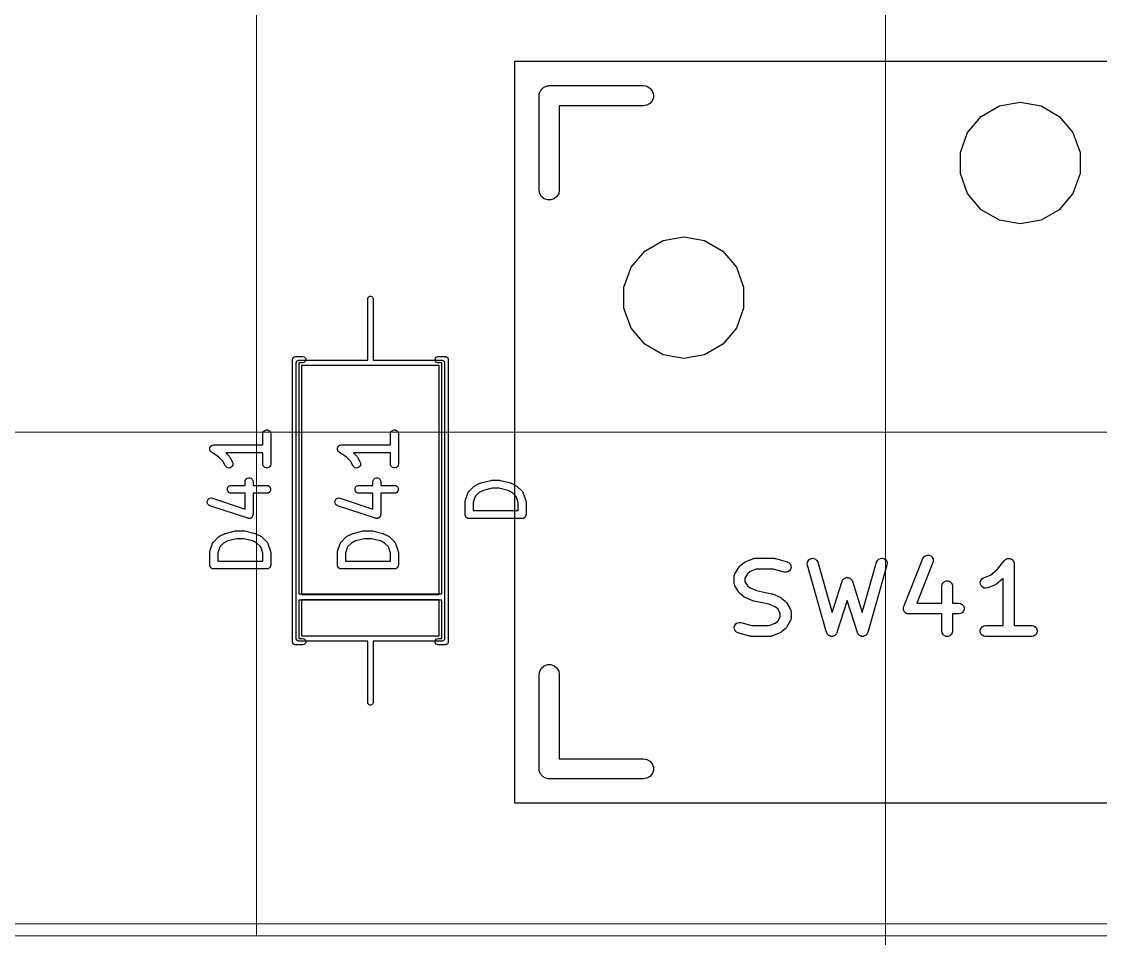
# Model space of a CAD drawing. Header units: millimetres. Extents: x 24 to 200, y 24 to 188.
# Drawn here: x 72.84 to 93.2, y 51.07 to 68.38 of the extents above; entities that cross this region are included whole.
import ezdxf

# ---------------------------------------------------------------- set-up
doc = ezdxf.new("R2010")
doc.units = ezdxf.units.MM
doc.layers.add('3_SwitchPlate', color=6, linetype='Continuous')
doc.layers.add('7_PCBサンプル', color=7, linetype='Continuous')
doc.layers.add('補助線', color=4, linetype='Continuous', lineweight=5, transparency=0.5)

# ---------------------------------------------------------------- blocks, each defined once
blk = doc.blocks.new('hhskb2-F.SilkS')
at = {"layer": '7_PCBサンプル'}
for p, q in [((69.6207, -119.542), (69.6291, -119.528)), ((69.6291, -119.528), (69.6418, -119.517)), ((69.6418, -119.517), (69.6525, -119.504)), ((69.6525, -119.504), (69.667, -119.496)), ((69.667, -119.496), (69.6797, -119.485)), ((69.6797, -119.485), (69.6954, -119.479)), ((69.6954, -119.479), (69.7098, -119.471)), ((69.7098, -119.471), (69.7263, -119.468)), ((69.7263, -119.468), (69.7419, -119.462)), ((69.7419, -119.462), (69.7586, -119.462)), ((69.7586, -119.462), (69.775, -119.459)), ((69.775, -119.459), (71.553, -119.459)), ((71.553, -119.459), (71.6182, -119.471)), ((71.6182, -119.471), (71.6755, -119.504)), ((71.6755, -119.504), (71.718, -119.555)), ((69.5845, -119.65), (69.5874, -119.634)), ((69.5845, -121.428), (69.5845, -119.65)), ((69.5874, -119.617), (69.5931, -119.601)), ((69.5874, -119.634), (69.5874, -119.617)), ((69.5931, -119.601), (69.596, -119.585)), ((69.596, -119.585), (69.6043, -119.57)), ((69.6043, -119.57), (69.61, -119.555)), ((69.61, -119.555), (69.6207, -119.542)), ((71.718, -119.555), (71.7406, -119.617)), ((71.7406, -119.683), (71.718, -119.745)), ((71.7406, -119.617), (71.7406, -119.683)), ((71.553, -119.84), (69.9655, -119.84)), ((69.9655, -119.84), (69.9655, -121.428)), ((71.6182, -119.829), (71.553, -119.84)), ((71.6755, -119.796), (71.6182, -119.829)), ((71.718, -119.745), (71.6755, -119.796)), ((77.9275, -120.041), (78.2726, -119.842)), ((78.2726, -119.842), (78.665, -119.773)), ((78.665, -119.773), (79.0574, -119.842)), ((79.0574, -119.842), (79.4025, -120.041)), ((77.6714, -120.346), (77.9275, -120.041)), ((79.4025, -120.041), (79.6586, -120.346)), ((77.5351, -120.721), (77.6714, -120.346)), ((79.6586, -120.346), (79.7949, -120.721)), ((77.5351, -121.119), (77.5351, -120.721)), ((79.7949, -120.721), (79.7949, -121.119)), ((77.6714, -121.494), (77.5351, -121.119)), ((79.7949, -121.119), (79.6586, -121.494)), ((69.596, -121.493), (69.5845, -121.428)), ((69.6291, -121.55), (69.596, -121.493)), ((69.6797, -121.593), (69.6291, -121.55)), ((69.9209, -121.55), (69.8702, -121.593)), ((69.954, -121.493), (69.9209, -121.55)), ((69.9655, -121.428), (69.954, -121.493)), ((77.9275, -121.799), (77.6714, -121.494)), ((79.6586, -121.494), (79.4025, -121.799)), ((69.7419, -121.616), (69.6797, -121.593)), ((69.8081, -121.616), (69.7419, -121.616)), ((69.8702, -121.593), (69.8081, -121.616)), ((78.2726, -121.998), (77.9275, -121.799)), ((79.4025, -121.799), (79.0574, -121.998)), ((78.665, -122.067), (78.2726, -121.998)), ((79.0574, -121.998), (78.665, -122.067)), ((71.5775, -122.581), (71.9226, -122.382)), ((71.9226, -122.382), (72.315, -122.313)), ((72.315, -122.313), (72.7074, -122.382)), ((72.7074, -122.382), (73.0525, -122.581)), ((71.3214, -122.886), (71.5775, -122.581)), ((73.0525, -122.581), (73.3086, -122.886)), ((71.1851, -123.261), (71.3214, -122.886)), ((73.3086, -122.886), (73.4449, -123.261)), ((71.1851, -123.659), (71.1851, -123.261)), ((73.4449, -123.261), (73.4449, -123.659)), ((71.3214, -124.034), (71.1851, -123.659)), ((73.4449, -123.659), (73.3086, -124.034)), ((71.5775, -124.339), (71.3214, -124.034)), ((73.3086, -124.034), (73.0525, -124.339)), ((71.9226, -124.538), (71.5775, -124.339)), ((73.0525, -124.339), (72.7074, -124.538)), ((64.9309, -124.62), (64.9327, -124.615)), ((64.9309, -124.625), (64.9309, -124.62)), ((64.9327, -124.615), (64.9336, -124.609)), ((64.9336, -124.609), (64.9362, -124.605)), ((64.9362, -124.605), (64.938, -124.6)), ((64.938, -124.6), (64.9414, -124.596)), ((64.9414, -124.596), (64.944, -124.591)), ((64.944, -124.591), (64.9481, -124.588)), ((64.9481, -124.588), (64.9514, -124.584)), ((64.9514, -124.584), (64.956, -124.581)), ((64.956, -124.581), (64.96, -124.578)), ((64.96, -124.578), (64.9649, -124.576)), ((64.9649, -124.576), (64.9695, -124.574)), ((64.9695, -124.574), (64.9747, -124.573)), ((64.9747, -124.573), (64.9796, -124.571)), ((64.9796, -124.571), (64.9848, -124.571)), ((64.9848, -124.571), (64.99, -124.57)), ((64.99, -124.57), (65.12, -124.57)), ((65.12, -124.57), (65.1405, -124.574)), ((65.1405, -124.574), (65.1586, -124.584)), ((65.1586, -124.584), (65.172, -124.6)), ((65.172, -124.6), (65.1791, -124.62)), ((65.1791, -124.62), (65.1791, -124.64)), ((67.6209, -124.62), (67.628, -124.6)), ((67.6209, -124.64), (67.6209, -124.62)), ((67.628, -124.6), (67.6414, -124.584)), ((67.6414, -124.584), (67.6595, -124.574)), ((67.6595, -124.574), (67.68, -124.57)), ((67.68, -124.57), (67.81, -124.57)), ((67.81, -124.57), (67.8152, -124.571)), ((67.8152, -124.571), (67.8204, -124.571)), ((67.8204, -124.571), (67.8253, -124.573)), ((67.8253, -124.573), (67.8305, -124.574)), ((67.8305, -124.574), (67.8351, -124.576)), ((67.8351, -124.576), (67.84, -124.578)), ((67.84, -124.578), (67.844, -124.581)), ((67.844, -124.581), (67.8486, -124.584)), ((67.8486, -124.584), (67.8519, -124.588)), ((67.8519, -124.588), (67.856, -124.591)), ((67.856, -124.591), (67.8586, -124.596)), ((67.8586, -124.596), (67.862, -124.6)), ((67.862, -124.6), (67.8638, -124.605)), ((67.8638, -124.605), (67.8664, -124.609)), ((67.8664, -124.609), (67.8673, -124.615)), ((67.8673, -124.615), (67.8691, -124.62)), ((67.8691, -124.62), (67.8691, -124.625)), ((72.315, -124.607), (71.9226, -124.538)), ((72.7074, -124.538), (72.315, -124.607)), ((64.93, -124.63), (64.9309, -124.625)), ((64.93, -129.95), (64.93, -124.63)), ((65.12, -124.69), (65.05, -124.69)), ((65.05, -124.69), (65.05, -129.05)), ((65.1405, -124.686), (65.12, -124.69)), ((65.1586, -124.676), (65.1405, -124.686)), ((65.172, -124.66), (65.1586, -124.676)), ((65.1791, -124.64), (65.172, -124.66)), ((67.628, -124.66), (67.6209, -124.64)), ((67.6414, -124.676), (67.628, -124.66)), ((67.6595, -124.686), (67.6414, -124.676)), ((67.68, -124.69), (67.6595, -124.686)), ((67.75, -124.69), (67.68, -124.69)), ((67.75, -129.05), (67.75, -124.69)), ((67.8691, -124.625), (67.87, -124.63)), ((67.87, -124.63), (67.87, -129.95)), ((64.3674, -126.028), (64.3719, -126.002)), ((64.3674, -126.239), (64.3674, -126.028)), ((64.3719, -126.002), (64.3849, -125.98)), ((64.3849, -125.98), (64.4049, -125.963)), ((64.4049, -125.963), (64.4294, -125.954)), ((64.4294, -125.954), (64.4554, -125.954)), ((64.4554, -125.954), (64.4799, -125.963)), ((64.4799, -125.963), (64.4998, -125.98)), ((64.4998, -125.98), (64.5129, -126.002)), ((64.5129, -126.002), (64.5174, -126.028)), ((64.5174, -126.028), (64.5174, -126.6)), ((63.3942, -126.256), (63.4019, -126.252)), ((63.4019, -126.252), (63.4091, -126.247)), ((63.4091, -126.247), (63.4131, -126.245)), ((63.4131, -126.245), (63.4167, -126.243)), ((63.4167, -126.243), (63.4255, -126.242)), ((63.4255, -126.242), (63.4341, -126.239)), ((63.4341, -126.239), (63.4383, -126.24)), ((63.4383, -126.24), (63.4424, -126.239)), ((63.4424, -126.239), (64.3674, -126.239)), ((63.3675, -126.309), (63.3685, -126.305)), ((63.3685, -126.318), (63.3675, -126.309)), ((63.3685, -126.301), (63.3716, -126.292)), ((63.3685, -126.305), (63.3685, -126.301)), ((63.3685, -126.327), (63.3685, -126.318)), ((63.3699, -126.331), (63.3685, -126.327)), ((63.3704, -126.335), (63.3699, -126.331)), ((63.3744, -126.343), (63.3704, -126.335)), ((63.3716, -126.292), (63.3737, -126.284)), ((63.3737, -126.284), (63.376, -126.28)), ((63.3774, -126.351), (63.3744, -126.343)), ((63.376, -126.28), (63.3774, -126.276)), ((63.3774, -126.276), (63.3832, -126.269)), ((63.3801, -126.354), (63.3774, -126.351)), ((63.3819, -126.358), (63.3801, -126.354)), ((63.3884, -126.364), (63.3819, -126.358)), ((63.3832, -126.269), (63.3881, -126.262)), ((63.3881, -126.262), (63.3915, -126.26)), ((63.3942, -126.371), (63.3884, -126.364)), ((63.3915, -126.26), (63.3942, -126.256)), ((63.3978, -126.373), (63.3942, -126.371)), ((63.4008, -126.376), (63.3978, -126.373)), ((63.5375, -126.467), (63.4008, -126.376)), ((64.3674, -126.389), (63.6711, -126.389)), ((63.6711, -126.389), (63.7335, -126.451)), ((63.7335, -126.451), (63.7404, -126.461)), ((64.3674, -126.6), (64.3674, -126.389)), ((63.6188, -126.549), (63.5375, -126.467)), ((63.661, -126.633), (63.6188, -126.549)), ((63.6765, -126.654), (63.661, -126.633)), ((63.6983, -126.668), (63.6765, -126.654)), ((63.7404, -126.461), (63.7476, -126.471)), ((63.7476, -126.471), (63.7952, -126.566)), ((63.7907, -126.641), (63.7728, -126.66)), ((63.801, -126.617), (63.7907, -126.641)), ((63.7952, -126.566), (63.8026, -126.591)), ((63.8026, -126.591), (63.801, -126.617)), ((64.3719, -126.625), (64.3674, -126.6)), ((64.3849, -126.648), (64.3719, -126.625)), ((64.4049, -126.664), (64.3849, -126.648)), ((64.4998, -126.648), (64.4799, -126.664)), ((64.5129, -126.625), (64.4998, -126.648)), ((64.5174, -126.6), (64.5129, -126.625)), ((63.7236, -126.674), (63.6983, -126.668)), ((63.7495, -126.671), (63.7236, -126.674)), ((63.7728, -126.66), (63.7495, -126.671)), ((64.0715, -126.868), (64.096, -126.859)), ((64.096, -126.859), (64.1221, -126.859)), ((64.1221, -126.859), (64.1465, -126.868)), ((64.4294, -126.673), (64.4049, -126.664)), ((64.4554, -126.673), (64.4294, -126.673)), ((64.4799, -126.664), (64.4554, -126.673)), ((63.7019, -127.063), (63.7108, -127.038)), ((63.7019, -127.089), (63.7019, -127.063)), ((63.7108, -127.038), (63.7275, -127.018)), ((63.7275, -127.018), (63.7501, -127.005)), ((63.7501, -127.005), (63.7757, -127.001)), ((63.7757, -127.001), (64.034, -127.001)), ((64.034, -126.933), (64.0386, -126.907)), ((64.034, -127.001), (64.034, -126.933)), ((64.0386, -126.907), (64.0516, -126.885)), ((64.0516, -126.885), (64.0715, -126.868)), ((64.1465, -126.868), (64.1665, -126.885)), ((64.1665, -126.885), (64.1795, -126.907)), ((64.1795, -126.907), (64.184, -126.933)), ((64.184, -126.933), (64.184, -127.001)), ((64.184, -127.001), (64.4424, -127.001)), ((64.4424, -127.001), (64.468, -127.005)), ((64.468, -127.005), (64.4906, -127.018)), ((64.4906, -127.018), (64.5073, -127.038)), ((64.5073, -127.038), (64.5162, -127.063)), ((64.5162, -127.063), (64.5162, -127.089)), ((63.3288, -127.278), (63.345, -127.258)), ((63.345, -127.258), (63.3672, -127.244)), ((63.3672, -127.244), (63.3927, -127.239)), ((63.3927, -127.239), (63.4185, -127.243)), ((63.4185, -127.243), (64.034, -127.448)), ((63.7108, -127.113), (63.7019, -127.089)), ((63.7275, -127.133), (63.7108, -127.113)), ((63.7501, -127.146), (63.7275, -127.133)), ((63.7757, -127.151), (63.7501, -127.146)), ((64.034, -127.151), (63.7757, -127.151)), ((64.034, -127.448), (64.034, -127.151)), ((64.4424, -127.151), (64.184, -127.151)), ((64.184, -127.151), (64.184, -127.552)), ((64.468, -127.146), (64.4424, -127.151)), ((64.4906, -127.133), (64.468, -127.146)), ((64.5073, -127.113), (64.4906, -127.133)), ((64.5162, -127.089), (64.5073, -127.113)), ((63.3206, -127.303), (63.3288, -127.278)), ((63.3213, -127.329), (63.3206, -127.303)), ((63.3309, -127.353), (63.3213, -127.329)), ((63.3481, -127.373), (63.3309, -127.353)), ((63.371, -127.385), (63.3481, -127.373)), ((64.0853, -127.623), (63.371, -127.385)), ((64.0908, -127.624), (64.0853, -127.623)), ((64.096, -127.626), (64.0908, -127.624)), ((64.1036, -127.626), (64.096, -127.626)), ((64.1111, -127.627), (64.1036, -127.626)), ((64.1165, -127.626), (64.1111, -127.627)), ((64.1221, -127.626), (64.1165, -127.626)), ((64.1292, -127.623), (64.1221, -127.626)), ((64.1366, -127.622), (64.1292, -127.623)), ((64.1413, -127.619), (64.1366, -127.622)), ((64.1465, -127.617), (64.1413, -127.619)), ((64.1524, -127.612), (64.1465, -127.617)), ((64.1588, -127.608), (64.1524, -127.612)), ((64.1623, -127.604), (64.1588, -127.608)), ((64.1665, -127.6), (64.1623, -127.604)), ((64.1703, -127.594), (64.1665, -127.6)), ((64.175, -127.588), (64.1703, -127.594)), ((64.1768, -127.582), (64.175, -127.588)), ((64.1795, -127.578), (64.1768, -127.582)), ((64.1808, -127.57), (64.1795, -127.578)), ((64.1832, -127.563), (64.1808, -127.57)), ((64.184, -127.552), (64.1831, -127.557)), ((64.1831, -127.557), (64.1832, -127.563)), ((63.6623, -127.908), (63.8528, -127.86)), ((63.8528, -127.86), (63.8619, -127.859)), ((63.8619, -127.859), (63.871, -127.858)), ((63.871, -127.858), (64.0138, -127.858)), ((64.0138, -127.858), (64.0228, -127.859)), ((64.0228, -127.859), (64.032, -127.86)), ((64.032, -127.86), (64.2225, -127.908)), ((63.422, -128.092), (63.4271, -128.084)), ((63.4271, -128.084), (63.4313, -128.077)), ((63.4313, -128.077), (63.4345, -128.074)), ((63.4345, -128.074), (63.437, -128.07)), ((63.437, -128.07), (63.5322, -127.975)), ((63.5322, -127.975), (63.542, -127.968)), ((63.542, -127.968), (63.5517, -127.961)), ((63.5517, -127.961), (63.6469, -127.913)), ((63.7067, -128.051), (63.6297, -128.09)), ((63.6469, -127.913), (63.6548, -127.911)), ((63.6548, -127.911), (63.6623, -127.908)), ((63.8802, -128.008), (63.7067, -128.051)), ((64.0046, -128.008), (63.8802, -128.008)), ((64.1781, -128.051), (64.0046, -128.008)), ((64.2551, -128.09), (64.1781, -128.051)), ((64.2225, -127.908), (64.23, -127.911)), ((64.23, -127.911), (64.2378, -127.913)), ((64.2378, -127.913), (64.3331, -127.961)), ((64.3331, -127.961), (64.3427, -127.968)), ((64.3427, -127.968), (64.3526, -127.975)), ((64.3526, -127.975), (64.4478, -128.07)), ((64.4478, -128.07), (64.4503, -128.074)), ((64.4503, -128.074), (64.4535, -128.077)), ((64.4535, -128.077), (64.4577, -128.084)), ((64.4577, -128.084), (64.4627, -128.092)), ((63.3674, -128.266), (63.3695, -128.254)), ((63.3674, -128.504), (63.3674, -128.266)), ((63.3695, -128.254), (63.3712, -128.242)), ((63.3712, -128.242), (63.4188, -128.1)), ((63.4188, -128.1), (63.4209, -128.096)), ((63.4209, -128.096), (63.422, -128.092)), ((63.5556, -128.164), (63.5174, -128.278)), ((63.5174, -128.278), (63.5174, -128.429)), ((63.6297, -128.09), (63.5556, -128.164)), ((64.3292, -128.164), (64.2551, -128.09)), ((64.3674, -128.278), (64.3292, -128.164)), ((64.3674, -128.429), (64.3674, -128.278)), ((64.4627, -128.092), (64.4639, -128.096)), ((64.4639, -128.096), (64.4659, -128.1)), ((64.4659, -128.1), (64.5135, -128.242)), ((64.5135, -128.242), (64.5153, -128.254)), ((64.5153, -128.254), (64.5174, -128.266)), ((64.5174, -128.266), (64.5174, -128.504)), ((63.5174, -128.429), (64.3674, -128.429)), ((73.3748, -128.522), (73.4474, -128.462)), ((73.4474, -128.462), (73.4606, -128.454)), ((73.4606, -128.454), (73.4734, -128.446)), ((73.4734, -128.446), (73.6185, -128.386)), ((73.6185, -128.386), (73.6208, -128.385)), ((73.6208, -128.385), (73.6228, -128.384)), ((73.6228, -128.384), (73.6379, -128.381)), ((73.6379, -128.381), (73.6529, -128.378)), ((73.6529, -128.378), (73.6553, -128.378)), ((73.6553, -128.378), (73.6576, -128.378)), ((73.6576, -128.378), (74.0204, -128.378)), ((74.0204, -128.378), (74.034, -128.38)), ((74.034, -128.38), (74.0476, -128.382)), ((74.0476, -128.382), (74.2653, -128.442)), ((74.2653, -128.442), (74.2972, -128.457)), ((74.2972, -128.457), (74.3219, -128.482)), ((74.3219, -128.482), (74.3365, -128.515)), ((74.6448, -128.472), (74.6534, -128.438)), ((74.6485, -128.507), (74.6448, -128.472)), ((74.6534, -128.438), (74.6731, -128.409)), ((74.6731, -128.409), (74.7017, -128.388)), ((74.7017, -128.388), (74.7356, -128.378)), ((74.7356, -128.378), (74.7708, -128.381)), ((74.7708, -128.381), (74.803, -128.395)), ((74.803, -128.395), (74.8284, -128.42)), ((74.8284, -128.42), (74.8438, -128.452)), ((74.8438, -128.452), (75.1145, -129.399)), ((75.6841, -129.399), (75.9547, -128.452)), ((75.9547, -128.452), (75.9702, -128.42)), ((75.9702, -128.42), (75.9955, -128.395)), ((75.9955, -128.395), (76.0278, -128.381)), ((76.0278, -128.381), (76.063, -128.378)), ((76.063, -128.378), (76.0969, -128.388)), ((76.0969, -128.388), (76.1254, -128.409)), ((76.1254, -128.409), (76.1452, -128.438)), ((76.1452, -128.438), (76.1538, -128.472)), ((76.1538, -128.472), (76.1501, -128.507)), ((76.4661, -129.288), (76.829, -128.381)), ((77.0176, -128.457), (76.7105, -129.225)), ((76.829, -128.381), (76.8475, -128.351)), ((76.8475, -128.351), (76.8753, -128.33)), ((76.8753, -128.33), (76.9088, -128.318)), ((76.9088, -128.318), (76.9441, -128.32)), ((76.9441, -128.32), (76.9768, -128.333)), ((76.9768, -128.333), (77.0031, -128.356)), ((77.0031, -128.356), (77.0198, -128.387)), ((77.0248, -128.422), (77.0176, -128.457)), ((77.0198, -128.387), (77.0248, -128.422)), ((78.2292, -128.589), (78.3679, -128.416)), ((78.3679, -128.416), (78.3689, -128.415)), ((78.3689, -128.415), (78.3695, -128.414)), ((78.3695, -128.414), (78.3821, -128.404)), ((78.3821, -128.404), (78.3944, -128.393)), ((78.3944, -128.393), (78.3956, -128.392)), ((78.3956, -128.392), (78.3965, -128.392)), ((78.3965, -128.392), (78.4119, -128.386)), ((78.4119, -128.386), (78.4273, -128.38)), ((78.4273, -128.38), (78.4285, -128.38)), ((78.4285, -128.38), (78.4296, -128.379)), ((78.4296, -128.379), (78.4461, -128.379)), ((78.4461, -128.379), (78.4626, -128.379)), ((78.4626, -128.379), (78.4637, -128.379)), ((78.4637, -128.379), (78.4649, -128.379)), ((78.4649, -128.379), (78.4804, -128.385)), ((78.4804, -128.385), (78.496, -128.39)), ((78.496, -128.39), (78.497, -128.391)), ((78.497, -128.391), (78.4981, -128.392)), ((78.4981, -128.392), (78.5107, -128.402)), ((78.5107, -128.402), (78.5236, -128.412)), ((78.5236, -128.412), (78.5242, -128.413)), ((78.5242, -128.413), (78.5251, -128.414)), ((78.5251, -128.414), (78.5333, -128.428)), ((78.5333, -128.428), (78.5419, -128.443)), ((78.5419, -128.443), (78.5422, -128.444)), ((78.5422, -128.444), (78.5428, -128.445)), ((78.5428, -128.445), (78.5456, -128.461)), ((78.5456, -128.461), (78.5489, -128.477)), ((78.5489, -128.477), (78.5487, -128.478)), ((78.5487, -128.478), (78.5489, -128.48)), ((78.5489, -128.48), (78.5489, -129.648)), ((63.3685, -128.511), (63.3674, -128.504)), ((63.3685, -128.517), (63.3685, -128.511)), ((63.3708, -128.523), (63.3685, -128.517)), ((63.3719, -128.53), (63.3708, -128.523)), ((63.3752, -128.536), (63.3719, -128.53)), ((63.3774, -128.542), (63.3752, -128.536)), ((63.3816, -128.547), (63.3774, -128.542)), ((63.3849, -128.552), (63.3816, -128.547)), ((63.39, -128.557), (63.3849, -128.552)), ((63.3942, -128.562), (63.39, -128.557)), ((63.3999, -128.565), (63.3942, -128.562)), ((63.4049, -128.569), (63.3999, -128.565)), ((63.411, -128.571), (63.4049, -128.569)), ((63.4167, -128.575), (63.411, -128.571)), ((63.4232, -128.576), (63.4167, -128.575)), ((63.4294, -128.578), (63.4232, -128.576)), ((63.4359, -128.578), (63.4294, -128.578)), ((63.4424, -128.579), (63.4359, -128.578)), ((64.4424, -128.579), (63.4424, -128.579)), ((64.4488, -128.578), (64.4424, -128.579)), ((64.4554, -128.578), (64.4488, -128.578)), ((64.4616, -128.576), (64.4554, -128.578)), ((64.468, -128.575), (64.4616, -128.576)), ((64.4737, -128.571), (64.468, -128.575)), ((64.4799, -128.569), (64.4737, -128.571)), ((64.4849, -128.565), (64.4799, -128.569)), ((64.4906, -128.562), (64.4849, -128.565)), ((64.4948, -128.557), (64.4906, -128.562)), ((64.4998, -128.552), (64.4948, -128.557)), ((64.5031, -128.547), (64.4998, -128.552)), ((64.5073, -128.542), (64.5031, -128.547)), ((64.5096, -128.536), (64.5073, -128.542)), ((64.5129, -128.53), (64.5096, -128.536)), ((64.514, -128.523), (64.5129, -128.53)), ((64.5162, -128.517), (64.514, -128.523)), ((64.5174, -128.504), (64.5162, -128.511)), ((64.5162, -128.511), (64.5162, -128.517)), ((73.2675, -128.702), (73.2704, -128.695)), ((73.2704, -128.695), (73.2718, -128.687)), ((73.2718, -128.687), (73.2767, -128.678)), ((73.2767, -128.678), (73.2802, -128.669)), ((73.2802, -128.669), (73.3527, -128.548)), ((73.3527, -128.548), (73.3638, -128.535)), ((73.3638, -128.535), (73.3748, -128.522)), ((73.5181, -128.668), (73.4689, -128.75)), ((73.5657, -128.628), (73.5181, -128.668)), ((73.6779, -128.581), (73.5657, -128.628)), ((74.0066, -128.581), (73.6779, -128.581)), ((74.2109, -128.638), (74.0066, -128.581)), ((74.2461, -128.641), (74.2109, -128.638)), ((74.2802, -128.632), (74.2461, -128.641)), ((74.3093, -128.612), (74.2802, -128.632)), ((74.3298, -128.584), (74.3093, -128.612)), ((74.3393, -128.55), (74.3298, -128.584)), ((74.3365, -128.515), (74.3393, -128.55)), ((75.0113, -129.777), (74.6485, -128.507)), ((76.1501, -128.507), (75.7873, -129.777)), ((77.9728, -128.749), (78.1038, -128.694)), ((78.1038, -128.694), (78.2292, -128.589)), ((73.2657, -128.721), (73.2674, -128.712)), ((73.2657, -128.842), (73.2657, -128.721)), ((73.2674, -128.852), (73.2657, -128.842)), ((73.2674, -128.712), (73.2675, -128.702)), ((73.2675, -128.862), (73.2674, -128.852)), ((73.2704, -128.869), (73.2675, -128.862)), ((73.2718, -128.877), (73.2704, -128.869)), ((73.2767, -128.886), (73.2718, -128.877)), ((73.2802, -128.895), (73.2767, -128.886)), ((73.3527, -129.016), (73.2802, -128.895)), ((73.4689, -128.75), (73.4689, -128.814)), ((73.4689, -128.814), (73.5181, -128.896)), ((73.5181, -128.896), (73.5657, -128.936)), ((75.1145, -129.399), (75.3025, -128.811)), ((75.3025, -128.811), (75.3044, -128.808)), ((75.3044, -128.808), (75.3053, -128.804)), ((75.3053, -128.804), (75.3126, -128.792)), ((75.3126, -128.792), (75.3189, -128.78)), ((75.3189, -128.78), (75.3219, -128.777)), ((75.3219, -128.777), (75.3241, -128.774)), ((75.3241, -128.774), (75.3349, -128.766)), ((75.3349, -128.766), (75.3451, -128.756)), ((75.3451, -128.756), (75.3488, -128.755)), ((75.3488, -128.755), (75.352, -128.752)), ((75.352, -128.752), (75.365, -128.748)), ((75.365, -128.748), (75.3777, -128.743)), ((75.3777, -128.743), (75.3818, -128.743)), ((75.3818, -128.743), (75.3856, -128.742)), ((75.3856, -128.742), (75.3993, -128.742)), ((75.3993, -128.742), (75.413, -128.742)), ((75.413, -128.742), (75.4168, -128.743)), ((75.4168, -128.743), (75.4209, -128.743)), ((75.4209, -128.743), (75.4335, -128.748)), ((75.4335, -128.748), (75.4466, -128.752)), ((75.4466, -128.752), (75.4498, -128.755)), ((75.4498, -128.755), (75.4535, -128.756)), ((75.4535, -128.756), (75.4637, -128.766)), ((75.4637, -128.766), (75.4745, -128.774)), ((75.4745, -128.774), (75.4766, -128.777)), ((75.4766, -128.777), (75.4796, -128.78)), ((75.4796, -128.78), (75.486, -128.792)), ((75.486, -128.792), (75.4933, -128.804)), ((75.4933, -128.804), (75.4942, -128.808)), ((75.4942, -128.808), (75.4961, -128.811)), ((75.4961, -128.811), (75.6841, -129.399)), ((77.1845, -128.903), (77.1907, -128.868)), ((77.1907, -128.868), (77.2083, -128.838)), ((77.2083, -128.838), (77.2353, -128.815)), ((77.2353, -128.815), (77.2685, -128.803)), ((77.2685, -128.803), (77.3038, -128.803)), ((77.3038, -128.803), (77.3369, -128.815)), ((77.3369, -128.815), (77.364, -128.838)), ((77.364, -128.838), (77.3816, -128.868)), ((77.3816, -128.868), (77.3877, -128.903)), ((77.9111, -128.829), (77.9216, -128.796)), ((77.9127, -128.865), (77.9111, -128.829)), ((77.9263, -128.897), (77.9127, -128.865)), ((77.9216, -128.796), (77.9431, -128.768)), ((77.9502, -128.923), (77.9263, -128.897)), ((77.9431, -128.768), (77.9728, -128.749)), ((78.1961, -128.876), (78.0509, -128.936)), ((78.2089, -128.868), (78.1961, -128.876)), ((78.222, -128.86), (78.2089, -128.868)), ((78.3457, -128.757), (78.222, -128.86)), ((78.3457, -129.648), (78.3457, -128.757)), ((65.05, -129.05), (67.75, -129.05)), ((73.3639, -129.028), (73.3527, -129.016)), ((73.3748, -129.041), (73.3639, -129.028)), ((73.4474, -129.102), (73.3748, -129.041)), ((73.4606, -129.109), (73.4474, -129.102)), ((73.5657, -128.936), (73.6877, -128.987)), ((73.6877, -128.987), (73.9686, -129.045)), ((73.9686, -129.045), (73.9775, -129.049)), ((73.9775, -129.049), (73.9869, -129.051)), ((73.9869, -129.051), (74.1321, -129.111)), ((77.1845, -129.225), (77.1845, -128.903)), ((77.3877, -128.903), (77.3877, -129.225)), ((77.9815, -128.939), (77.9502, -128.923)), ((78.0165, -128.944), (77.9815, -128.939)), ((78.0509, -128.936), (78.0165, -128.944)), ((67.75, -129.17), (65.05, -129.17)), ((65.05, -129.17), (65.05, -129.89)), ((67.75, -129.89), (67.75, -129.17)), ((73.4734, -129.118), (73.4606, -129.109)), ((73.6185, -129.178), (73.4734, -129.118)), ((73.6279, -129.18), (73.6185, -129.178)), ((73.6368, -129.184), (73.6279, -129.18)), ((73.9177, -129.242), (73.6368, -129.184)), ((74.0398, -129.293), (73.9177, -129.242)), ((74.0873, -129.333), (74.0398, -129.293)), ((74.1321, -129.111), (74.1449, -129.12)), ((74.1449, -129.12), (74.158, -129.127)), ((74.158, -129.127), (74.2306, -129.188)), ((74.2306, -129.188), (74.2416, -129.201)), ((74.2416, -129.201), (74.2527, -129.213)), ((74.2527, -129.213), (74.3253, -129.334)), ((75.3993, -129.176), (75.2058, -129.78)), ((75.5928, -129.78), (75.3993, -129.176)), ((76.4604, -129.309), (76.464, -129.299)), ((76.464, -129.299), (76.4661, -129.288)), ((76.7105, -129.225), (77.1845, -129.225)), ((77.3877, -129.225), (77.5039, -129.225)), ((77.5039, -129.225), (77.5386, -129.231)), ((77.5386, -129.231), (77.5692, -129.248)), ((77.5692, -129.248), (77.5918, -129.275)), ((77.5918, -129.275), (77.6039, -129.309)), ((74.1365, -129.415), (74.0873, -129.333)), ((74.0873, -129.562), (74.1365, -129.479)), ((74.1365, -129.479), (74.1365, -129.415)), ((74.3253, -129.334), (74.3287, -129.343)), ((74.3287, -129.343), (74.3336, -129.352)), ((74.3336, -129.352), (74.335, -129.36)), ((74.335, -129.36), (74.3379, -129.367)), ((74.3379, -129.367), (74.3381, -129.377)), ((74.3381, -129.377), (74.3397, -129.387)), ((74.3397, -129.508), (74.3381, -129.517)), ((74.3397, -129.387), (74.3397, -129.508)), ((76.4589, -129.323), (76.4604, -129.316)), ((76.4604, -129.333), (76.4589, -129.323)), ((76.4604, -129.316), (76.4604, -129.309)), ((76.4604, -129.344), (76.4604, -129.333)), ((76.4629, -129.351), (76.4604, -129.344)), ((76.4639, -129.358), (76.4629, -129.351)), ((76.4689, -129.367), (76.4639, -129.358)), ((76.4724, -129.377), (76.4689, -129.367)), ((76.4771, -129.383), (76.4724, -129.377)), ((76.4806, -129.389), (76.4771, -129.383)), ((76.4884, -129.396), (76.4806, -129.389)), ((76.4951, -129.404), (76.4884, -129.396)), ((76.5014, -129.408), (76.4951, -129.404)), ((76.5069, -129.413), (76.5014, -129.408)), ((76.5166, -129.416), (76.5069, -129.413)), ((76.5257, -129.422), (76.5166, -129.416)), ((76.5329, -129.423), (76.5257, -129.422)), ((76.5396, -129.426), (76.5329, -129.423)), ((76.5501, -129.426), (76.5396, -129.426)), ((76.5604, -129.428), (76.5501, -129.426)), ((77.1845, -129.428), (76.5604, -129.428)), ((77.1845, -129.75), (77.1845, -129.428)), ((77.5039, -129.428), (77.3877, -129.428)), ((77.3877, -129.428), (77.3877, -129.75)), ((77.5386, -129.422), (77.5039, -129.428)), ((77.5692, -129.404), (77.5386, -129.422)), ((77.5918, -129.377), (77.5692, -129.404)), ((77.6039, -129.344), (77.5918, -129.377)), ((77.6039, -129.309), (77.6039, -129.344)), ((73.2662, -129.679), (73.2756, -129.645)), ((73.2689, -129.714), (73.2662, -129.679)), ((73.2835, -129.747), (73.2689, -129.714)), ((73.2756, -129.645), (73.2961, -129.617)), ((73.2961, -129.617), (73.3252, -129.597)), ((73.3252, -129.597), (73.3594, -129.588)), ((73.3594, -129.588), (73.3945, -129.591)), ((73.3945, -129.591), (73.5988, -129.648)), ((73.5988, -129.648), (73.9275, -129.648)), ((73.9275, -129.648), (74.0398, -129.601)), ((74.0398, -129.601), (74.0873, -129.562)), ((74.2306, -129.707), (74.158, -129.767)), ((74.2416, -129.694), (74.2306, -129.707)), ((74.2527, -129.681), (74.2416, -129.694)), ((74.3253, -129.56), (74.2527, -129.681)), ((74.3287, -129.551), (74.3253, -129.56)), ((74.3336, -129.542), (74.3287, -129.551)), ((74.335, -129.534), (74.3336, -129.542)), ((74.3379, -129.527), (74.335, -129.534)), ((74.3381, -129.517), (74.3379, -129.527)), ((77.9118, -129.732), (77.9239, -129.699)), ((77.9239, -129.699), (77.9466, -129.672)), ((77.9466, -129.672), (77.9771, -129.654)), ((77.9771, -129.654), (78.0119, -129.648)), ((78.0119, -129.648), (78.3457, -129.648)), ((78.5489, -129.648), (78.8827, -129.648)), ((78.8827, -129.648), (78.9175, -129.654)), ((78.9175, -129.654), (78.948, -129.672)), ((78.948, -129.672), (78.9707, -129.699)), ((78.9707, -129.699), (78.9828, -129.732)), ((65.05, -129.89), (65.12, -129.89)), ((65.12, -129.89), (65.1405, -129.894)), ((65.1405, -129.894), (65.1586, -129.904)), ((65.1586, -129.904), (65.172, -129.92)), ((67.628, -129.92), (67.6414, -129.904)), ((67.6414, -129.904), (67.6595, -129.894)), ((67.6595, -129.894), (67.68, -129.89)), ((67.68, -129.89), (67.75, -129.89)), ((73.3083, -129.772), (73.2835, -129.747)), ((73.3401, -129.787), (73.3083, -129.772)), ((73.5578, -129.847), (73.3401, -129.787)), ((73.5715, -129.849), (73.5578, -129.847)), ((73.585, -129.851), (73.5715, -129.849)), ((73.9479, -129.851), (73.585, -129.851)), ((73.9502, -129.851), (73.9479, -129.851)), ((73.9525, -129.851), (73.9502, -129.851)), ((73.9675, -129.848), (73.9525, -129.851)), ((73.9826, -129.845), (73.9675, -129.848)), ((73.9846, -129.844), (73.9826, -129.845)), ((73.9869, -129.843), (73.9846, -129.844)), ((74.1321, -129.783), (73.9869, -129.843)), ((74.1449, -129.775), (74.1321, -129.783)), ((74.158, -129.767), (74.1449, -129.775)), ((75.0138, -129.783), (75.0113, -129.777)), ((75.015, -129.788), (75.0138, -129.783)), ((75.0214, -129.798), (75.015, -129.788)), ((75.0267, -129.809), (75.0214, -129.798)), ((75.0308, -129.813), (75.0267, -129.809)), ((75.0338, -129.818), (75.0308, -129.813)), ((75.0434, -129.825), (75.0338, -129.818)), ((75.0521, -129.834), (75.0434, -129.825)), ((75.0572, -129.836), (75.0521, -129.834)), ((75.0617, -129.839), (75.0572, -129.836)), ((75.0733, -129.843), (75.0617, -129.839)), ((75.0843, -129.848), (75.0733, -129.843)), ((75.0899, -129.848), (75.0843, -129.848)), ((75.0953, -129.85), (75.0899, -129.848)), ((75.1074, -129.85), (75.0953, -129.85)), ((75.1195, -129.851), (75.1074, -129.85)), ((75.1249, -129.849), (75.1195, -129.851)), ((75.1306, -129.849), (75.1249, -129.849)), ((75.1418, -129.844), (75.1306, -129.849)), ((75.1535, -129.841), (75.1418, -129.844)), ((75.158, -129.838), (75.1535, -129.841)), ((75.1632, -129.835), (75.158, -129.838)), ((75.1722, -129.827), (75.1632, -129.835)), ((75.182, -129.82), (75.1722, -129.827)), ((75.1852, -129.816), (75.182, -129.82)), ((75.1893, -129.812), (75.1852, -129.816)), ((75.195, -129.801), (75.1893, -129.812)), ((75.2018, -129.791), (75.195, -129.801)), ((75.2031, -129.785), (75.2018, -129.791)), ((75.2058, -129.78), (75.2031, -129.785)), ((75.5954, -129.785), (75.5928, -129.78)), ((75.5968, -129.791), (75.5954, -129.785)), ((75.6036, -129.801), (75.5968, -129.791)), ((75.6092, -129.812), (75.6036, -129.801)), ((75.6134, -129.816), (75.6092, -129.812)), ((75.6166, -129.82), (75.6134, -129.816)), ((75.6264, -129.827), (75.6166, -129.82)), ((75.6353, -129.835), (75.6264, -129.827)), ((75.6406, -129.838), (75.6353, -129.835)), ((75.6451, -129.841), (75.6406, -129.838)), ((75.6568, -129.844), (75.6451, -129.841)), ((75.668, -129.849), (75.6568, -129.844)), ((75.6736, -129.849), (75.668, -129.849)), ((75.679, -129.851), (75.6736, -129.849)), ((75.6911, -129.85), (75.679, -129.851)), ((75.7033, -129.85), (75.6911, -129.85)), ((75.7086, -129.848), (75.7033, -129.85)), ((75.7142, -129.848), (75.7086, -129.848)), ((75.7253, -129.843), (75.7142, -129.848)), ((75.7369, -129.839), (75.7253, -129.843)), ((75.7413, -129.836), (75.7369, -129.839)), ((75.7465, -129.834), (75.7413, -129.836)), ((75.7552, -129.825), (75.7465, -129.834)), ((75.7648, -129.818), (75.7552, -129.825)), ((75.7678, -129.813), (75.7648, -129.818)), ((75.7718, -129.809), (75.7678, -129.813)), ((75.7771, -129.798), (75.7718, -129.809)), ((75.7836, -129.788), (75.7771, -129.798)), ((75.7848, -129.783), (75.7836, -129.788)), ((75.7873, -129.777), (75.7848, -129.783)), ((77.1907, -129.784), (77.1845, -129.75)), ((77.2083, -129.815), (77.1907, -129.784)), ((77.2353, -129.838), (77.2083, -129.815)), ((77.2685, -129.85), (77.2353, -129.838)), ((77.3038, -129.85), (77.2685, -129.85)), ((77.3369, -129.838), (77.3038, -129.85)), ((77.364, -129.815), (77.3369, -129.838)), ((77.3816, -129.784), (77.364, -129.815)), ((77.3877, -129.75), (77.3816, -129.784)), ((77.9118, -129.767), (77.9118, -129.732)), ((77.9239, -129.8), (77.9118, -129.767)), ((77.9466, -129.827), (77.9239, -129.8)), ((77.9771, -129.845), (77.9466, -129.827)), ((78.0119, -129.851), (77.9771, -129.845)), ((78.8827, -129.851), (78.0119, -129.851)), ((78.9175, -129.845), (78.8827, -129.851)), ((78.948, -129.827), (78.9175, -129.845)), ((78.9707, -129.8), (78.948, -129.827)), ((78.9828, -129.767), (78.9707, -129.8)), ((78.9828, -129.732), (78.9828, -129.767)), ((64.9309, -129.955), (64.93, -129.95)), ((64.9309, -129.96), (64.9309, -129.955)), ((64.9327, -129.965), (64.9309, -129.96)), ((64.9336, -129.971), (64.9327, -129.965)), ((64.9362, -129.975), (64.9336, -129.971)), ((64.938, -129.98), (64.9362, -129.975)), ((64.9414, -129.984), (64.938, -129.98)), ((64.944, -129.989), (64.9414, -129.984)), ((64.9481, -129.992), (64.944, -129.989)), ((64.9514, -129.996), (64.9481, -129.992)), ((64.956, -129.999), (64.9514, -129.996)), ((64.96, -130.002), (64.956, -129.999)), ((64.9649, -130.004), (64.96, -130.002)), ((64.9695, -130.006), (64.9649, -130.004)), ((64.9747, -130.007), (64.9695, -130.006)), ((64.9796, -130.009), (64.9747, -130.007)), ((64.9848, -130.009), (64.9796, -130.009)), ((64.99, -130.01), (64.9848, -130.009)), ((65.12, -130.01), (64.99, -130.01)), ((65.1405, -130.006), (65.12, -130.01)), ((65.1586, -129.996), (65.1405, -130.006)), ((65.172, -129.98), (65.1586, -129.996)), ((65.172, -129.92), (65.1791, -129.94)), ((65.1791, -129.96), (65.172, -129.98)), ((65.1791, -129.94), (65.1791, -129.96)), ((67.6209, -129.94), (67.628, -129.92)), ((67.6209, -129.96), (67.6209, -129.94)), ((67.628, -129.98), (67.6209, -129.96)), ((67.6414, -129.996), (67.628, -129.98)), ((67.6595, -130.006), (67.6414, -129.996)), ((67.68, -130.01), (67.6595, -130.006)), ((67.81, -130.01), (67.68, -130.01)), ((67.8152, -130.009), (67.81, -130.01)), ((67.8204, -130.009), (67.8152, -130.009)), ((67.8253, -130.007), (67.8204, -130.009)), ((67.8305, -130.006), (67.8253, -130.007)), ((67.8351, -130.004), (67.8305, -130.006)), ((67.84, -130.002), (67.8351, -130.004)), ((67.844, -129.999), (67.84, -130.002)), ((67.8486, -129.996), (67.844, -129.999)), ((67.8519, -129.992), (67.8486, -129.996)), ((67.856, -129.989), (67.8519, -129.992)), ((67.8586, -129.984), (67.856, -129.989)), ((67.862, -129.98), (67.8586, -129.984)), ((67.8638, -129.975), (67.862, -129.98)), ((67.8664, -129.971), (67.8638, -129.975)), ((67.8673, -129.965), (67.8664, -129.971)), ((67.8691, -129.96), (67.8673, -129.965)), ((67.87, -129.95), (67.8691, -129.955)), ((67.8691, -129.955), (67.8691, -129.96)), ((69.5845, -130.572), (69.596, -130.507)), ((69.596, -130.507), (69.6291, -130.45)), ((69.6291, -130.45), (69.6797, -130.407)), ((69.6797, -130.407), (69.7419, -130.384)), ((69.7419, -130.384), (69.8081, -130.384)), ((69.8081, -130.384), (69.8702, -130.407)), ((69.8702, -130.407), (69.9209, -130.45)), ((69.9209, -130.45), (69.954, -130.507)), ((69.954, -130.507), (69.9655, -130.572)), ((69.5845, -132.35), (69.5845, -130.572)), ((69.9655, -130.572), (69.9655, -132.159)), ((69.5874, -132.366), (69.5845, -132.35)), ((69.9655, -132.159), (71.553, -132.159)), ((71.553, -132.159), (71.6182, -132.171)), ((71.6182, -132.171), (71.6755, -132.204)), ((71.6755, -132.204), (71.718, -132.255)), ((71.718, -132.255), (71.7406, -132.317)), ((71.7406, -132.317), (71.7406, -132.383)), ((69.5874, -132.383), (69.5874, -132.366)), ((69.5931, -132.399), (69.5874, -132.383)), ((69.596, -132.415), (69.5931, -132.399)), ((69.6043, -132.43), (69.596, -132.415)), ((69.61, -132.445), (69.6043, -132.43)), ((69.6207, -132.458), (69.61, -132.445)), ((69.6291, -132.472), (69.6207, -132.458)), ((69.6418, -132.483), (69.6291, -132.472)), ((69.6525, -132.496), (69.6418, -132.483)), ((69.667, -132.504), (69.6525, -132.496)), ((69.6797, -132.515), (69.667, -132.504)), ((69.6954, -132.521), (69.6797, -132.515)), ((69.7098, -132.529), (69.6954, -132.521)), ((69.7263, -132.532), (69.7098, -132.529)), ((69.7419, -132.538), (69.7263, -132.532)), ((69.7586, -132.538), (69.7419, -132.538)), ((69.775, -132.54), (69.7586, -132.538)), ((71.553, -132.54), (69.775, -132.54)), ((71.6182, -132.529), (71.553, -132.54)), ((71.6755, -132.496), (71.6182, -132.529)), ((71.718, -132.445), (71.6755, -132.496)), ((71.7406, -132.383), (71.718, -132.445))]:
    blk.add_line(p, q, dxfattribs=at)
blk = doc.blocks.new('hhskb2-F.Fab')
at = {"layer": '7_PCBサンプル'}
for p, q in [((66.35, -123.48), (66.353, -123.463)), ((66.35, -124.64), (66.35, -123.48)), ((66.353, -123.463), (66.3617, -123.448)), ((66.3617, -123.448), (66.375, -123.437)), ((66.375, -123.437), (66.3913, -123.431)), ((66.3913, -123.431), (66.4087, -123.431)), ((66.4087, -123.431), (66.425, -123.437)), ((66.425, -123.437), (66.4383, -123.448)), ((66.4383, -123.448), (66.447, -123.463)), ((66.447, -123.463), (66.45, -123.48)), ((66.45, -123.48), (66.45, -124.64)), ((65, -124.69), (65.0008, -124.686)), ((65, -129.89), (65, -124.69)), ((65.0008, -124.681), (65.0023, -124.677)), ((65.0008, -124.686), (65.0008, -124.681)), ((65.0023, -124.677), (65.003, -124.673)), ((65.003, -124.673), (65.0052, -124.669)), ((65.0052, -124.669), (65.0067, -124.665)), ((65.0067, -124.665), (65.0095, -124.662)), ((65.0095, -124.662), (65.0117, -124.658)), ((65.0117, -124.658), (65.015, -124.655)), ((65.015, -124.655), (65.0179, -124.652)), ((65.0179, -124.652), (65.0216, -124.65)), ((65.0216, -124.65), (65.025, -124.647)), ((65.025, -124.647), (65.0291, -124.645)), ((65.0291, -124.645), (65.0329, -124.643)), ((65.0329, -124.643), (65.0372, -124.642)), ((65.0372, -124.642), (65.0413, -124.641)), ((65.0413, -124.641), (65.0457, -124.641)), ((65.0457, -124.641), (65.05, -124.64)), ((65.05, -124.64), (66.35, -124.64)), ((65.1, -124.74), (65.1, -129.06)), ((67.7, -124.74), (65.1, -124.74)), ((66.45, -124.64), (67.75, -124.64)), ((67.7, -129.06), (67.7, -124.74)), ((67.75, -124.64), (67.7543, -124.641)), ((67.7543, -124.641), (67.7587, -124.641)), ((67.7587, -124.641), (67.7628, -124.642)), ((67.7628, -124.642), (67.7671, -124.643)), ((67.7671, -124.643), (67.7709, -124.645)), ((67.7709, -124.645), (67.775, -124.647)), ((67.775, -124.647), (67.7784, -124.65)), ((67.7784, -124.65), (67.7821, -124.652)), ((67.7821, -124.652), (67.785, -124.655)), ((67.785, -124.655), (67.7883, -124.658)), ((67.7883, -124.658), (67.7905, -124.662)), ((67.7905, -124.662), (67.7933, -124.665)), ((67.7933, -124.665), (67.7948, -124.669)), ((67.7948, -124.669), (67.797, -124.673)), ((67.797, -124.673), (67.7977, -124.677)), ((67.7977, -124.677), (67.7992, -124.681)), ((67.7992, -124.681), (67.7992, -124.686)), ((67.7992, -124.686), (67.8, -124.69)), ((67.8, -124.69), (67.8, -129.89)), ((66.7774, -126.028), (66.7819, -126.002)), ((66.7774, -126.239), (66.7774, -126.028)), ((66.7819, -126.002), (66.7949, -125.98)), ((66.7949, -125.98), (66.8149, -125.963)), ((66.8149, -125.963), (66.8394, -125.954)), ((66.8394, -125.954), (66.8654, -125.954)), ((66.8654, -125.954), (66.8899, -125.963)), ((66.8899, -125.963), (66.9098, -125.98)), ((66.9098, -125.98), (66.9229, -126.002)), ((66.9229, -126.002), (66.9274, -126.028)), ((66.9274, -126.028), (66.9274, -126.6)), ((65.8042, -126.256), (65.8119, -126.252)), ((65.8119, -126.252), (65.8191, -126.247)), ((65.8191, -126.247), (65.8231, -126.245)), ((65.8231, -126.245), (65.8267, -126.243)), ((65.8267, -126.243), (65.8355, -126.242)), ((65.8355, -126.242), (65.8441, -126.239)), ((65.8441, -126.239), (65.8483, -126.24)), ((65.8483, -126.24), (65.8524, -126.239)), ((65.8524, -126.239), (66.7774, -126.239)), ((65.7775, -126.309), (65.7785, -126.305)), ((65.7785, -126.318), (65.7775, -126.309)), ((65.7785, -126.301), (65.7816, -126.292)), ((65.7785, -126.305), (65.7785, -126.301)), ((65.7785, -126.327), (65.7785, -126.318)), ((65.7799, -126.331), (65.7785, -126.327)), ((65.7804, -126.335), (65.7799, -126.331)), ((65.7844, -126.343), (65.7804, -126.335)), ((65.7816, -126.292), (65.7837, -126.284)), ((65.7837, -126.284), (65.786, -126.28)), ((65.7874, -126.351), (65.7844, -126.343)), ((65.786, -126.28), (65.7874, -126.276)), ((65.7874, -126.276), (65.7932, -126.269)), ((65.7901, -126.354), (65.7874, -126.351)), ((65.7919, -126.358), (65.7901, -126.354)), ((65.7984, -126.364), (65.7919, -126.358)), ((65.7932, -126.269), (65.7981, -126.262)), ((65.7981, -126.262), (65.8015, -126.26)), ((65.8042, -126.371), (65.7984, -126.364)), ((65.8015, -126.26), (65.8042, -126.256)), ((65.8078, -126.373), (65.8042, -126.371)), ((65.8108, -126.376), (65.8078, -126.373)), ((65.9475, -126.467), (65.8108, -126.376)), ((66.7774, -126.389), (66.0811, -126.389)), ((66.0811, -126.389), (66.1435, -126.451)), ((66.1435, -126.451), (66.1504, -126.461)), ((66.7774, -126.6), (66.7774, -126.389)), ((66.0288, -126.549), (65.9475, -126.467)), ((66.071, -126.633), (66.0288, -126.549)), ((66.0865, -126.654), (66.071, -126.633)), ((66.1083, -126.668), (66.0865, -126.654)), ((66.1504, -126.461), (66.1576, -126.471)), ((66.1576, -126.471), (66.2052, -126.566)), ((66.2007, -126.641), (66.1828, -126.66)), ((66.211, -126.617), (66.2007, -126.641)), ((66.2052, -126.566), (66.2126, -126.591)), ((66.2126, -126.591), (66.211, -126.617)), ((66.7819, -126.625), (66.7774, -126.6)), ((66.7949, -126.648), (66.7819, -126.625)), ((66.8149, -126.664), (66.7949, -126.648)), ((66.9098, -126.648), (66.8899, -126.664)), ((66.9229, -126.625), (66.9098, -126.648)), ((66.9274, -126.6), (66.9229, -126.625)), ((66.1336, -126.674), (66.1083, -126.668)), ((66.1595, -126.671), (66.1336, -126.674)), ((66.1828, -126.66), (66.1595, -126.671)), ((66.4815, -126.868), (66.506, -126.859)), ((66.506, -126.859), (66.5321, -126.859)), ((66.5321, -126.859), (66.5565, -126.868)), ((66.8394, -126.673), (66.8149, -126.664)), ((66.8654, -126.673), (66.8394, -126.673)), ((66.8899, -126.664), (66.8654, -126.673)), ((66.1119, -127.063), (66.1208, -127.038)), ((66.1119, -127.089), (66.1119, -127.063)), ((66.1208, -127.038), (66.1375, -127.018)), ((66.1375, -127.018), (66.1601, -127.005)), ((66.1601, -127.005), (66.1857, -127.001)), ((66.1857, -127.001), (66.444, -127.001)), ((66.444, -126.933), (66.4486, -126.907)), ((66.444, -127.001), (66.444, -126.933)), ((66.4486, -126.907), (66.4616, -126.885)), ((66.4616, -126.885), (66.4815, -126.868)), ((66.5565, -126.868), (66.5765, -126.885)), ((66.5765, -126.885), (66.5895, -126.907)), ((66.5895, -126.907), (66.594, -126.933)), ((66.594, -126.933), (66.594, -127.001)), ((66.594, -127.001), (66.8524, -127.001)), ((66.8524, -127.001), (66.878, -127.005)), ((66.878, -127.005), (66.9006, -127.018)), ((66.9006, -127.018), (66.9173, -127.038)), ((66.9173, -127.038), (66.9262, -127.063)), ((66.9262, -127.063), (66.9262, -127.089)), ((68.257, -127.118), (68.3522, -127.023)), ((68.3522, -127.023), (68.362, -127.016)), ((68.362, -127.016), (68.3717, -127.009)), ((68.3717, -127.009), (68.4669, -126.961)), ((68.4669, -126.961), (68.4748, -126.959)), ((68.4748, -126.959), (68.4823, -126.955)), ((68.4823, -126.955), (68.6728, -126.908)), ((68.7002, -127.055), (68.5267, -127.099)), ((68.6728, -126.908), (68.6819, -126.907)), ((68.6819, -126.907), (68.691, -126.905)), ((68.691, -126.905), (68.8338, -126.905)), ((68.8246, -127.055), (68.7002, -127.055)), ((68.9981, -127.099), (68.8246, -127.055)), ((68.8338, -126.905), (68.8428, -126.907)), ((68.8428, -126.907), (68.852, -126.908)), ((68.852, -126.908), (69.0425, -126.955)), ((69.0425, -126.955), (69.05, -126.959)), ((69.05, -126.959), (69.0578, -126.961)), ((69.0578, -126.961), (69.1531, -127.009)), ((69.1531, -127.009), (69.1627, -127.016)), ((69.1627, -127.016), (69.1726, -127.023)), ((69.1726, -127.023), (69.2678, -127.118)), ((65.7388, -127.278), (65.755, -127.258)), ((65.755, -127.258), (65.7772, -127.244)), ((65.7772, -127.244), (65.8027, -127.239)), ((65.8027, -127.239), (65.8285, -127.243)), ((65.8285, -127.243), (66.444, -127.448)), ((66.1208, -127.113), (66.1119, -127.089)), ((66.1375, -127.133), (66.1208, -127.113)), ((66.1601, -127.146), (66.1375, -127.133)), ((66.1857, -127.151), (66.1601, -127.146)), ((66.444, -127.151), (66.1857, -127.151)), ((66.444, -127.448), (66.444, -127.151)), ((66.8524, -127.151), (66.594, -127.151)), ((66.594, -127.151), (66.594, -127.552)), ((66.878, -127.146), (66.8524, -127.151)), ((66.9006, -127.133), (66.878, -127.146)), ((66.9173, -127.113), (66.9006, -127.133)), ((66.9262, -127.089), (66.9173, -127.113)), ((68.1912, -127.29), (68.2388, -127.147)), ((68.2388, -127.147), (68.2409, -127.143)), ((68.2409, -127.143), (68.242, -127.139)), ((68.242, -127.139), (68.2471, -127.132)), ((68.2471, -127.132), (68.2513, -127.124)), ((68.2513, -127.124), (68.2545, -127.121)), ((68.2545, -127.121), (68.257, -127.118)), ((68.3756, -127.211), (68.3374, -127.326)), ((68.4497, -127.137), (68.3756, -127.211)), ((68.5267, -127.099), (68.4497, -127.137)), ((69.0751, -127.137), (68.9981, -127.099)), ((69.1492, -127.211), (69.0751, -127.137)), ((69.1874, -127.326), (69.1492, -127.211)), ((69.2678, -127.118), (69.2703, -127.121)), ((69.2703, -127.121), (69.2735, -127.124)), ((69.2735, -127.124), (69.2777, -127.132)), ((69.2777, -127.132), (69.2827, -127.139)), ((69.2827, -127.139), (69.2839, -127.143)), ((69.2839, -127.143), (69.2859, -127.147)), ((69.2859, -127.147), (69.3335, -127.29)), ((65.7306, -127.303), (65.7388, -127.278)), ((65.7313, -127.329), (65.7306, -127.303)), ((65.7409, -127.353), (65.7313, -127.329)), ((65.7581, -127.373), (65.7409, -127.353)), ((65.781, -127.385), (65.7581, -127.373)), ((66.4953, -127.623), (65.781, -127.385)), ((68.1874, -127.314), (68.1895, -127.302)), ((68.1874, -127.552), (68.1874, -127.314)), ((68.1895, -127.302), (68.1912, -127.29)), ((68.3374, -127.326), (68.3374, -127.477)), ((69.1874, -127.477), (69.1874, -127.326)), ((69.3335, -127.29), (69.3353, -127.302)), ((69.3353, -127.302), (69.3374, -127.314)), ((69.3374, -127.314), (69.3374, -127.552)), ((66.5008, -127.624), (66.4953, -127.623)), ((66.506, -127.626), (66.5008, -127.624)), ((66.5136, -127.626), (66.506, -127.626)), ((66.5211, -127.627), (66.5136, -127.626)), ((66.5265, -127.626), (66.5211, -127.627)), ((66.5321, -127.626), (66.5265, -127.626)), ((66.5392, -127.623), (66.5321, -127.626)), ((66.5466, -127.622), (66.5392, -127.623)), ((66.5513, -127.619), (66.5466, -127.622)), ((66.5565, -127.617), (66.5513, -127.619)), ((66.5624, -127.612), (66.5565, -127.617)), ((66.5688, -127.608), (66.5624, -127.612)), ((66.5723, -127.604), (66.5688, -127.608)), ((66.5765, -127.6), (66.5723, -127.604)), ((66.5803, -127.594), (66.5765, -127.6)), ((66.585, -127.588), (66.5803, -127.594)), ((66.5868, -127.582), (66.585, -127.588)), ((66.5895, -127.578), (66.5868, -127.582)), ((66.5908, -127.57), (66.5895, -127.578)), ((66.5932, -127.563), (66.5908, -127.57)), ((66.594, -127.552), (66.5931, -127.557)), ((66.5931, -127.557), (66.5932, -127.563)), ((68.1885, -127.558), (68.1874, -127.552)), ((68.1885, -127.565), (68.1885, -127.558)), ((68.1908, -127.571), (68.1885, -127.565)), ((68.1919, -127.578), (68.1908, -127.571)), ((68.1952, -127.583), (68.1919, -127.578)), ((68.1974, -127.589), (68.1952, -127.583)), ((68.2016, -127.594), (68.1974, -127.589)), ((68.2049, -127.6), (68.2016, -127.594)), ((68.21, -127.604), (68.2049, -127.6)), ((68.2142, -127.609), (68.21, -127.604)), ((68.2199, -127.613), (68.2142, -127.609)), ((68.2249, -127.617), (68.2199, -127.613)), ((68.231, -127.619), (68.2249, -127.617)), ((68.2367, -127.622), (68.231, -127.619)), ((68.2432, -127.624), (68.2367, -127.622)), ((68.2494, -127.626), (68.2432, -127.624)), ((68.2559, -127.626), (68.2494, -127.626)), ((68.2624, -127.627), (68.2559, -127.626)), ((69.2624, -127.627), (68.2624, -127.627)), ((68.3374, -127.477), (69.1874, -127.477)), ((69.2688, -127.626), (69.2624, -127.627)), ((69.2754, -127.626), (69.2688, -127.626)), ((69.2816, -127.624), (69.2754, -127.626)), ((69.288, -127.622), (69.2816, -127.624)), ((69.2937, -127.619), (69.288, -127.622)), ((69.2999, -127.617), (69.2937, -127.619)), ((69.3049, -127.613), (69.2999, -127.617)), ((69.3106, -127.609), (69.3049, -127.613)), ((69.3148, -127.604), (69.3106, -127.609)), ((69.3198, -127.6), (69.3148, -127.604)), ((69.3231, -127.594), (69.3198, -127.6)), ((69.3273, -127.589), (69.3231, -127.594)), ((69.3296, -127.583), (69.3273, -127.589)), ((69.3329, -127.578), (69.3296, -127.583)), ((69.334, -127.571), (69.3329, -127.578)), ((69.3362, -127.565), (69.334, -127.571)), ((69.3374, -127.552), (69.3362, -127.558)), ((69.3362, -127.558), (69.3362, -127.565)), ((66.0723, -127.908), (66.2628, -127.86)), ((66.2628, -127.86), (66.2719, -127.859)), ((66.2719, -127.859), (66.281, -127.858)), ((66.281, -127.858), (66.4238, -127.858)), ((66.4238, -127.858), (66.4328, -127.859)), ((66.4328, -127.859), (66.442, -127.86)), ((66.442, -127.86), (66.6325, -127.908)), ((65.832, -128.092), (65.8371, -128.084)), ((65.8371, -128.084), (65.8413, -128.077)), ((65.8413, -128.077), (65.8445, -128.074)), ((65.8445, -128.074), (65.847, -128.07)), ((65.847, -128.07), (65.9422, -127.975)), ((65.9422, -127.975), (65.952, -127.968)), ((65.952, -127.968), (65.9617, -127.961)), ((65.9617, -127.961), (66.0569, -127.913)), ((66.1167, -128.051), (66.0397, -128.09)), ((66.0569, -127.913), (66.0648, -127.911)), ((66.0648, -127.911), (66.0723, -127.908)), ((66.2902, -128.008), (66.1167, -128.051)), ((66.4146, -128.008), (66.2902, -128.008)), ((66.5881, -128.051), (66.4146, -128.008)), ((66.6651, -128.09), (66.5881, -128.051)), ((66.6325, -127.908), (66.64, -127.911)), ((66.64, -127.911), (66.6478, -127.913)), ((66.6478, -127.913), (66.7431, -127.961)), ((66.7431, -127.961), (66.7527, -127.968)), ((66.7527, -127.968), (66.7626, -127.975)), ((66.7626, -127.975), (66.8578, -128.07)), ((66.8578, -128.07), (66.8603, -128.074)), ((66.8603, -128.074), (66.8635, -128.077)), ((66.8635, -128.077), (66.8677, -128.084)), ((66.8677, -128.084), (66.8727, -128.092)), ((65.7774, -128.266), (65.7795, -128.254)), ((65.7774, -128.504), (65.7774, -128.266)), ((65.7795, -128.254), (65.7812, -128.242)), ((65.7812, -128.242), (65.8288, -128.1)), ((65.8288, -128.1), (65.8309, -128.096)), ((65.8309, -128.096), (65.832, -128.092)), ((65.9656, -128.164), (65.9274, -128.278)), ((65.9274, -128.278), (65.9274, -128.429)), ((66.0397, -128.09), (65.9656, -128.164)), ((66.7392, -128.164), (66.6651, -128.09)), ((66.7774, -128.278), (66.7392, -128.164)), ((66.7774, -128.429), (66.7774, -128.278)), ((66.8727, -128.092), (66.8739, -128.096)), ((66.8739, -128.096), (66.8759, -128.1)), ((66.8759, -128.1), (66.9235, -128.242)), ((66.9235, -128.242), (66.9253, -128.254)), ((66.9253, -128.254), (66.9274, -128.266)), ((66.9274, -128.266), (66.9274, -128.504)), ((65.9274, -128.429), (66.7774, -128.429)), ((65.7785, -128.511), (65.7774, -128.504)), ((65.7785, -128.517), (65.7785, -128.511)), ((65.7808, -128.523), (65.7785, -128.517)), ((65.7819, -128.53), (65.7808, -128.523)), ((65.7852, -128.536), (65.7819, -128.53)), ((65.7874, -128.542), (65.7852, -128.536)), ((65.7916, -128.547), (65.7874, -128.542)), ((65.7949, -128.552), (65.7916, -128.547)), ((65.8, -128.557), (65.7949, -128.552)), ((65.8042, -128.562), (65.8, -128.557)), ((65.8099, -128.565), (65.8042, -128.562)), ((65.8149, -128.569), (65.8099, -128.565)), ((65.821, -128.571), (65.8149, -128.569)), ((65.8267, -128.575), (65.821, -128.571)), ((65.8332, -128.576), (65.8267, -128.575)), ((65.8394, -128.578), (65.8332, -128.576)), ((65.8459, -128.578), (65.8394, -128.578)), ((65.8524, -128.579), (65.8459, -128.578)), ((66.8524, -128.579), (65.8524, -128.579)), ((66.8588, -128.578), (66.8524, -128.579)), ((66.8654, -128.578), (66.8588, -128.578)), ((66.8716, -128.576), (66.8654, -128.578)), ((66.878, -128.575), (66.8716, -128.576)), ((66.8837, -128.571), (66.878, -128.575)), ((66.8899, -128.569), (66.8837, -128.571)), ((66.8949, -128.565), (66.8899, -128.569)), ((66.9006, -128.562), (66.8949, -128.565)), ((66.9048, -128.557), (66.9006, -128.562)), ((66.9098, -128.552), (66.9048, -128.557)), ((66.9131, -128.547), (66.9098, -128.552)), ((66.9173, -128.542), (66.9131, -128.547)), ((66.9196, -128.536), (66.9173, -128.542)), ((66.9229, -128.53), (66.9196, -128.536)), ((66.924, -128.523), (66.9229, -128.53)), ((66.9262, -128.517), (66.924, -128.523)), ((66.9274, -128.504), (66.9262, -128.511)), ((66.9262, -128.511), (66.9262, -128.517)), ((65.1, -129.06), (67.7, -129.06)), ((65.1, -129.16), (65.1, -129.84)), ((67.7, -129.16), (65.1, -129.16)), ((67.7, -129.84), (67.7, -129.16)), ((65.0008, -129.894), (65, -129.89)), ((65.0008, -129.899), (65.0008, -129.894)), ((65.0023, -129.903), (65.0008, -129.899)), ((65.003, -129.907), (65.0023, -129.903)), ((65.0052, -129.911), (65.003, -129.907)), ((65.0067, -129.915), (65.0052, -129.911)), ((65.0095, -129.918), (65.0067, -129.915)), ((65.1, -129.84), (67.7, -129.84)), ((67.7933, -129.915), (67.7905, -129.918)), ((67.7948, -129.911), (67.7933, -129.915)), ((67.797, -129.907), (67.7948, -129.911)), ((67.7977, -129.903), (67.797, -129.907)), ((67.7992, -129.899), (67.7977, -129.903)), ((67.8, -129.89), (67.7992, -129.894)), ((67.7992, -129.894), (67.7992, -129.899)), ((65.0117, -129.922), (65.0095, -129.918)), ((65.015, -129.925), (65.0117, -129.922)), ((65.0179, -129.928), (65.015, -129.925)), ((65.0216, -129.93), (65.0179, -129.928)), ((65.025, -129.933), (65.0216, -129.93)), ((65.0291, -129.935), (65.025, -129.933)), ((65.0329, -129.937), (65.0291, -129.935)), ((65.0372, -129.938), (65.0329, -129.937)), ((65.0413, -129.939), (65.0372, -129.938)), ((65.0457, -129.939), (65.0413, -129.939)), ((65.05, -129.94), (65.0457, -129.939)), ((66.35, -129.94), (65.05, -129.94)), ((66.35, -131.1), (66.35, -129.94)), ((67.75, -129.94), (66.45, -129.94)), ((66.45, -129.94), (66.45, -131.1)), ((67.7543, -129.939), (67.75, -129.94)), ((67.7587, -129.939), (67.7543, -129.939)), ((67.7628, -129.938), (67.7587, -129.939)), ((67.7671, -129.937), (67.7628, -129.938)), ((67.7709, -129.935), (67.7671, -129.937)), ((67.775, -129.933), (67.7709, -129.935)), ((67.7784, -129.93), (67.775, -129.933)), ((67.7821, -129.928), (67.7784, -129.93)), ((67.785, -129.925), (67.7821, -129.928)), ((67.7883, -129.922), (67.785, -129.925)), ((67.7905, -129.918), (67.7883, -129.922)), ((66.353, -131.117), (66.35, -131.1)), ((66.3617, -131.132), (66.353, -131.117)), ((66.375, -131.143), (66.3617, -131.132)), ((66.4383, -131.132), (66.425, -131.143)), ((66.447, -131.117), (66.4383, -131.132)), ((66.45, -131.1), (66.447, -131.117)), ((66.3913, -131.149), (66.375, -131.143)), ((66.4087, -131.149), (66.3913, -131.149)), ((66.425, -131.143), (66.4087, -131.149))]:
    blk.add_line(p, q, dxfattribs=at)

msp = doc.modelspace()

# ---------------------------------------------------------------- linework, layer by layer
at = {"layer": '3_SwitchPlate'}
msp.add_lwpolyline([(82.15, 53.625), (82.15, 67.625), (96.15, 67.625), (96.15, 53.625)], close=True, dxfattribs=at)
at = {"layer": '7_PCBサンプル', "lineweight": 5}
for points in [[(53.525, 51.125), (53.525, 70.125), (77.275, 70.125), (77.275, 51.125)], [(77.275, 51.125), (77.275, 70.125), (101.025, 70.125), (101.025, 51.125)]]:
    msp.add_lwpolyline(points, close=True, dxfattribs=at)
at = {"layer": '補助線'}
for p, q in [((89.15, 69.882), (89.15, 46)), ((45.855, 60.625), (185.21, 60.625))]:
    msp.add_line(p, q, dxfattribs=at)
at = {"layer": '補助線', "lineweight": 5}
msp.add_line((31.521, 51.35), (179.702, 51.35), dxfattribs=at)

# ---------------------------------------------------------------- block references
for name in ['hhskb2-F.SilkS', 'hhskb2-F.Fab']:
    msp.add_blockref(name, (13.025, 186.625))

doc.saveas('drawing.dxf')
